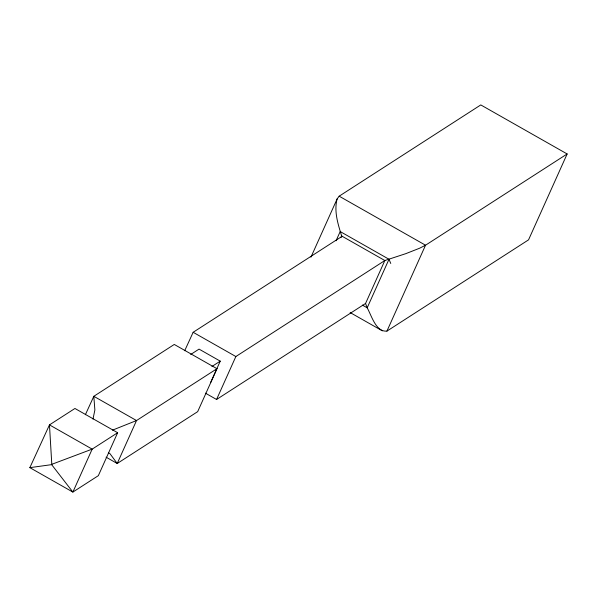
<?xml version="1.0" encoding="UTF-8"?>
<svg xmlns="http://www.w3.org/2000/svg" width="597" height="597" viewBox="0 0 597 597"><rect width="100%" height="100%" fill="white"/><g stroke="black" fill="none" stroke-linecap="round" stroke-linejoin="round"><path stroke-width="0.9" d="M92.983 419.087L94.871 410.02L93.819 396.304L174.272 344.454L216.98 368.7L197.674 411.654L117.221 463.496L106.072 457.168M337.133 198.905C333.805 211.248 338.014 224.196 341.671 236.002L384.849 260.523L405.818 253.65L419.542 248.248L425.534 245.218L567.15 153.959L480.786 104.923L339.171 196.182L337.133 198.905L310.947 257.165M117.646 432.721L98.341 475.667L72.871 492.077L29.85 467.652L49.469 424.885L74.938 408.475L117.646 432.721L92.177 449.131L51.491 464.429L72.871 492.077L92.177 449.131L49.469 424.885L51.812 464.615L29.85 467.652M210.592 382.617L220.241 361.14L199.047 349.111L190.734 354.461M216.562 399.483L235.86 356.536L384.849 260.523L365.551 303.47L216.562 399.483L205.405 393.147M336.051 240.755L340.193 231.546L389.005 259.262L390.759 263.486M340.909 237.688L341.671 236.002M389.005 259.262L367.185 307.821C371.558 315.514 375.834 332.171 386.931 331.119L528.546 239.852L567.15 153.959M386.931 331.119L425.534 245.218L339.171 196.182M85.356 414.751L93.819 396.304L136.526 420.549L216.98 368.7M184.689 350.738L193.152 332.29L342.148 236.27M211.928 366.498L220.241 361.14M112.482 430.153L136.526 420.549L117.221 463.496L109.99 453.698L108.393 452.757M362.386 305.089L367.185 307.821L365.551 303.47M350.148 312.559L382.408 330.88M193.152 332.29L235.86 356.536"/></g></svg>
